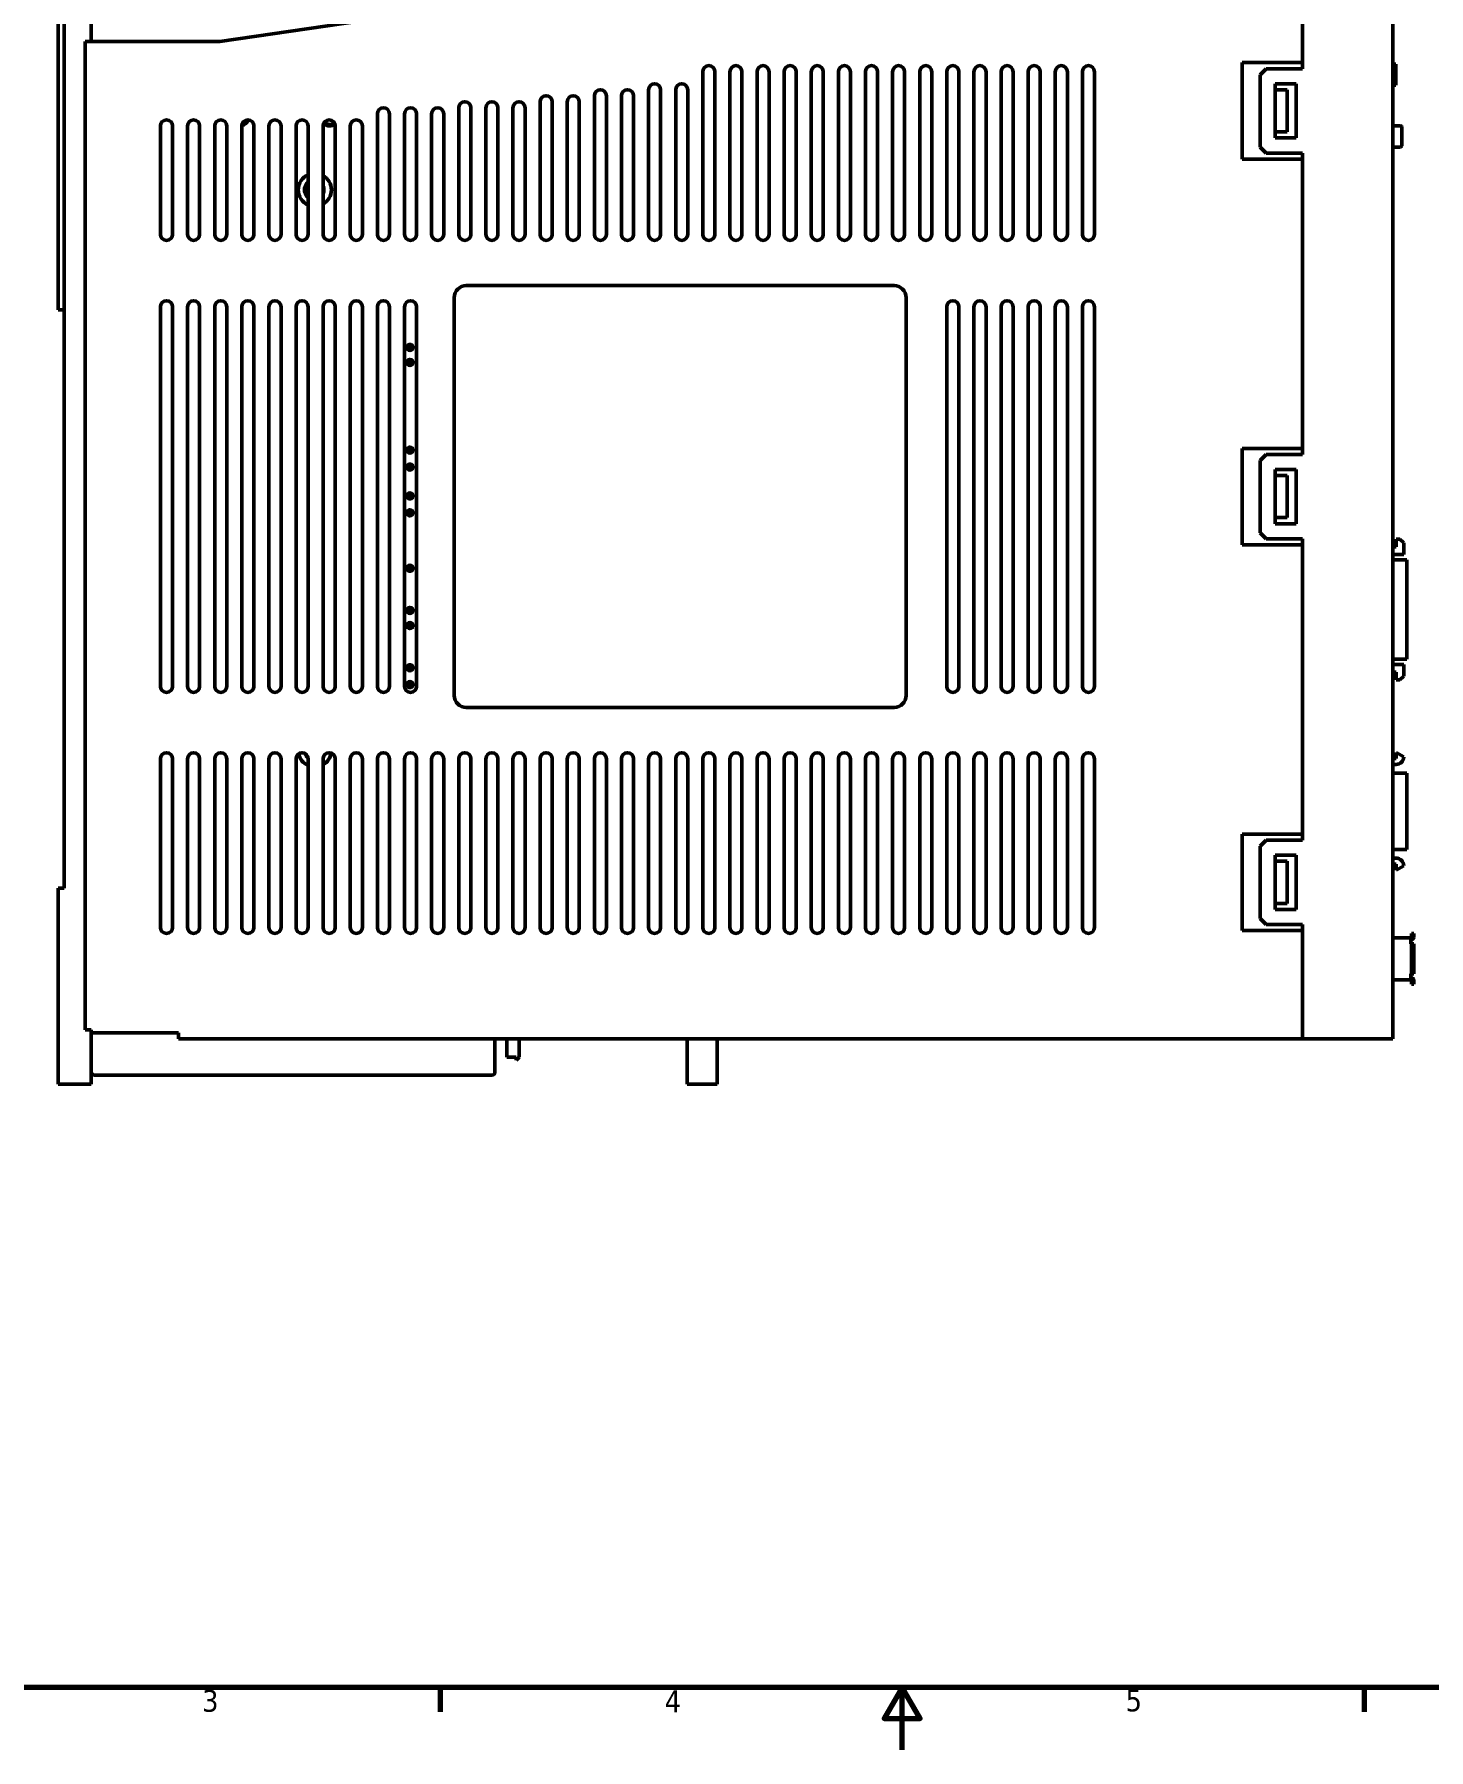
# Model space of a CAD drawing. Header units: millimetres. Extents: x 2121 to 4904, y 892 to 1933.
# Drawn here: x 2447 to 2909, y 1065 to 1634 of the extents above; entities that cross this region are included whole.
import ezdxf

# ---------------------------------------------------------------- set-up
doc = ezdxf.new("R2010")
doc.units = ezdxf.units.MM
doc.header["$LTSCALE"] = 1.8
doc.layers.add('경계(ISO)', color=7, linetype='Continuous', lineweight=70)
doc.layers.add('외형선(ISO)', color=7, linetype='Continuous', lineweight=50)
doc.styles.add('주 텍스트 (ISO)', font='')
doc.styles.get('주 텍스트 (ISO)').set_extended_font_data('Tahoma')

# ---------------------------------------------------------------- blocks, each defined once
blk = doc.blocks.new('경계 Default Border')
at = {"layer": '경계(ISO)'}
for p, q in [((222.75, 10), (222.75, 6.1)), ((371.25, 10), (371.25, 6.1))]:
    blk.add_line(p, q, dxfattribs=at)
at = {"layer": '경계(ISO)', "flags": 128}
for points in [[(10, 10), (10, 410), (584, 410), (584, 10), (10, 10)], [(297, 0), (297, 10), (294.11, 5), (299.89, 5), (297, 10)]]:
    blk.add_lwpolyline(points, dxfattribs=at)
at = {"layer": '경계(ISO)', "char_height": 3.5, "attachment_point": 7, "style": '주 텍스트 (ISO)'}
for s, insert in [('3', (184.51, 6.03)), ('4', (258.85, 6.03)), ('5', (332.9, 6.1))]:
    blk.add_mtext(s, dxfattribs=dict(at, insert=insert))

msp = doc.modelspace()

# ---------------------------------------------------------------- linework, layer by layer
at = {"layer": '외형선(ISO)'}
for p, q in [((2454.46, 1650.94), (2454.46, 1590.94)), ((2456.46, 1350.94), (2456.46, 1650.94)), ((2465.46, 1650.94), (2465.46, 1631.94)), ((2638.17, 1650.94), (2508.17, 1631.94)), ((2867.46, 1624.94), (2867.46, 1650.94)), ((2867.46, 1650.94), (2867.46, 1622.94)), ((2897.46, 1300.94), (2897.46, 1650.94)), ((2463.46, 1631.94), (2463.46, 1303.94)), ((2463.46, 1631.94), (2465.46, 1631.94)), ((2508.17, 1631.94), (2463.46, 1631.94)), ((2463.46, 1631.94), (2463.46, 1303.94)), ((2847.46, 1624.94), (2867.46, 1624.94)), ((2847.46, 1592.94), (2847.46, 1624.94)), ((2853.46, 1620.94), (2855.46, 1622.94)), ((2855.46, 1622.94), (2867.46, 1622.94)), ((2897.46, 1624.46), (2898.46, 1624.46)), ((2897.46, 1622.71), (2898.46, 1622.71)), ((2668.46, 1567.94), (2668.46, 1621.94)), ((2672.46, 1621.94), (2672.46, 1567.94)), ((2677.46, 1567.94), (2677.46, 1621.94)), ((2681.46, 1621.94), (2681.46, 1567.94)), ((2686.46, 1567.94), (2686.46, 1621.94)), ((2690.46, 1621.94), (2690.46, 1567.94)), ((2695.46, 1567.94), (2695.46, 1621.94)), ((2699.46, 1621.94), (2699.46, 1567.94)), ((2704.46, 1567.94), (2704.46, 1621.94)), ((2708.46, 1621.94), (2708.46, 1567.94)), ((2713.46, 1567.94), (2713.46, 1621.94)), ((2717.46, 1621.94), (2717.46, 1567.94)), ((2722.46, 1567.94), (2722.46, 1621.94)), ((2726.46, 1621.94), (2726.46, 1567.94)), ((2731.46, 1567.94), (2731.46, 1621.94)), ((2735.46, 1621.94), (2735.46, 1567.94)), ((2740.46, 1567.94), (2740.46, 1621.94)), ((2744.46, 1621.94), (2744.46, 1567.94)), ((2749.46, 1567.94), (2749.46, 1621.94)), ((2753.46, 1621.94), (2753.46, 1567.94)), ((2758.46, 1567.94), (2758.46, 1621.94)), ((2762.46, 1621.94), (2762.46, 1567.94)), ((2767.46, 1567.94), (2767.46, 1621.94)), ((2771.46, 1621.94), (2771.46, 1567.94)), ((2776.46, 1567.94), (2776.46, 1621.94)), ((2780.46, 1621.94), (2780.46, 1567.94)), ((2785.46, 1567.94), (2785.46, 1621.94)), ((2789.46, 1621.94), (2789.46, 1567.94)), ((2794.46, 1567.94), (2794.46, 1621.94)), ((2798.46, 1621.94), (2798.46, 1567.94)), ((2853.46, 1596.94), (2853.46, 1620.94)), ((2858.46, 1599.94), (2858.46, 1617.94)), ((2858.46, 1617.94), (2865.46, 1617.94)), ((2865.46, 1617.94), (2865.46, 1599.94)), ((2897.46, 1621.4), (2898.46, 1621.4)), ((2897.46, 1617.46), (2898.46, 1617.46)), ((2898.46, 1619.91), (2898.46, 1619.21)), ((2614.46, 1567.94), (2614.46, 1611.94)), ((2618.46, 1611.94), (2618.46, 1567.94)), ((2623.46, 1567.94), (2623.46, 1611.94)), ((2627.46, 1611.94), (2627.46, 1567.94)), ((2632.46, 1567.94), (2632.46, 1613.94)), ((2636.46, 1613.94), (2636.46, 1567.94)), ((2641.46, 1567.94), (2641.46, 1613.94)), ((2645.46, 1613.94), (2645.46, 1567.94)), ((2650.46, 1567.94), (2650.46, 1615.94)), ((2654.46, 1615.94), (2654.46, 1567.94)), ((2659.46, 1567.94), (2659.46, 1615.94)), ((2663.46, 1615.94), (2663.46, 1567.94)), ((2858.46, 1615.94), (2859.46, 1615.94)), ((2858.46, 1601.94), (2858.46, 1615.94)), ((2859.46, 1615.94), (2862.46, 1615.94)), ((2862.46, 1601.94), (2862.46, 1615.94)), ((2560.46, 1567.94), (2560.46, 1607.94)), ((2564.46, 1607.94), (2564.46, 1567.94)), ((2569.46, 1567.94), (2569.46, 1607.94)), ((2573.46, 1607.94), (2573.46, 1567.94)), ((2578.46, 1567.94), (2578.46, 1607.94)), ((2582.46, 1607.94), (2582.46, 1567.94)), ((2587.46, 1567.94), (2587.46, 1609.94)), ((2591.46, 1609.94), (2591.46, 1567.94)), ((2596.46, 1567.94), (2596.46, 1609.94)), ((2600.46, 1609.94), (2600.46, 1567.94)), ((2605.46, 1567.94), (2605.46, 1609.94)), ((2609.46, 1609.94), (2609.46, 1567.94)), ((2488.46, 1567.94), (2488.46, 1603.94)), ((2492.46, 1603.94), (2492.46, 1567.94)), ((2497.46, 1567.94), (2497.46, 1603.94)), ((2501.46, 1603.94), (2501.46, 1567.94)), ((2506.46, 1567.94), (2506.46, 1603.94)), ((2510.46, 1603.94), (2510.46, 1567.94)), ((2515.46, 1567.94), (2515.46, 1603.94)), ((2519.46, 1603.94), (2519.46, 1567.94)), ((2524.46, 1567.94), (2524.46, 1603.94)), ((2528.46, 1603.94), (2528.46, 1567.94)), ((2533.46, 1567.94), (2533.46, 1603.94)), ((2537.46, 1603.94), (2537.46, 1567.94)), ((2542.46, 1567.94), (2542.46, 1603.94)), ((2546.46, 1603.94), (2546.46, 1567.94)), ((2551.46, 1567.94), (2551.46, 1603.94)), ((2555.46, 1603.94), (2555.46, 1567.94)), ((2859.46, 1601.94), (2858.46, 1601.94)), ((2865.46, 1599.94), (2858.46, 1599.94)), ((2862.46, 1601.94), (2859.46, 1601.94)), ((2900.06, 1603.94), (2897.46, 1603.94)), ((2900.46, 1597.34), (2900.46, 1603.54)), ((2855.46, 1594.94), (2853.46, 1596.94)), ((2867.46, 1594.94), (2855.46, 1594.94)), ((2867.46, 1594.94), (2867.46, 1494.94)), ((2900.06, 1596.94), (2897.46, 1596.94)), ((2454.46, 1542.94), (2454.46, 1590.94)), ((2867.46, 1592.94), (2847.46, 1592.94)), ((2867.46, 1496.94), (2867.46, 1592.94)), ((2589.96, 1550.94), (2731.96, 1550.94)), ((2456.46, 1542.94), (2454.46, 1542.94)), ((2488.46, 1417.94), (2488.46, 1543.94)), ((2492.46, 1543.94), (2492.46, 1417.94)), ((2497.46, 1417.94), (2497.46, 1543.94)), ((2501.46, 1543.94), (2501.46, 1417.94)), ((2506.46, 1417.94), (2506.46, 1543.94)), ((2510.46, 1543.94), (2510.46, 1417.94)), ((2515.46, 1417.94), (2515.46, 1543.94)), ((2519.46, 1543.94), (2519.46, 1417.94)), ((2524.46, 1417.94), (2524.46, 1543.94)), ((2528.46, 1543.94), (2528.46, 1417.94)), ((2533.46, 1417.94), (2533.46, 1543.94)), ((2537.46, 1543.94), (2537.46, 1417.94)), ((2542.46, 1417.94), (2542.46, 1543.94)), ((2546.46, 1543.94), (2546.46, 1417.94)), ((2551.46, 1417.94), (2551.46, 1543.94)), ((2555.46, 1543.94), (2555.46, 1417.94)), ((2560.46, 1417.94), (2560.46, 1543.94)), ((2564.46, 1543.94), (2564.46, 1417.94)), ((2569.46, 1417.94), (2569.46, 1543.94)), ((2573.46, 1543.94), (2573.46, 1417.94)), ((2585.96, 1414.94), (2585.96, 1546.94)), ((2735.96, 1546.94), (2735.96, 1414.94)), ((2749.46, 1417.94), (2749.46, 1543.94)), ((2753.46, 1543.94), (2753.46, 1417.94)), ((2758.46, 1417.94), (2758.46, 1543.94)), ((2762.46, 1543.94), (2762.46, 1417.94)), ((2767.46, 1417.94), (2767.46, 1543.94)), ((2771.46, 1543.94), (2771.46, 1417.94)), ((2776.46, 1417.94), (2776.46, 1543.94)), ((2780.46, 1543.94), (2780.46, 1417.94)), ((2785.46, 1417.94), (2785.46, 1543.94)), ((2789.46, 1543.94), (2789.46, 1417.94)), ((2794.46, 1417.94), (2794.46, 1543.94)), ((2798.46, 1543.94), (2798.46, 1417.94)), ((2847.46, 1496.94), (2867.46, 1496.94)), ((2847.46, 1464.94), (2847.46, 1496.94)), ((2853.46, 1492.94), (2855.46, 1494.94)), ((2853.46, 1492.94), (2853.46, 1468.94)), ((2867.46, 1494.94), (2855.46, 1494.94)), ((2858.46, 1471.94), (2858.46, 1489.94)), ((2858.46, 1489.94), (2865.46, 1489.94)), ((2858.46, 1487.94), (2859.46, 1487.94)), ((2858.46, 1473.94), (2858.46, 1487.94)), ((2859.46, 1487.94), (2862.46, 1487.94)), ((2862.46, 1473.94), (2862.46, 1487.94)), ((2865.46, 1489.94), (2865.46, 1471.94)), ((2855.46, 1466.94), (2853.46, 1468.94)), ((2859.46, 1473.94), (2858.46, 1473.94)), ((2865.46, 1471.94), (2858.46, 1471.94)), ((2862.46, 1473.94), (2859.46, 1473.94)), ((2867.46, 1464.94), (2847.46, 1464.94)), ((2855.46, 1466.94), (2867.46, 1466.94)), ((2867.46, 1466.94), (2867.46, 1366.94)), ((2867.46, 1368.94), (2867.46, 1464.94)), ((2897.46, 1464.3), (2898.57, 1464.3)), ((2899.84, 1466.84), (2898.57, 1466.84)), ((2898.57, 1466.84), (2898.57, 1464.3)), ((2901.11, 1465.57), (2899.84, 1466.84)), ((2901.11, 1461.76), (2901.11, 1465.57)), ((2897.46, 1461.76), (2901.11, 1461.76)), ((2897.46, 1459.98), (2902.13, 1459.98)), ((2902.13, 1457.44), (2902.13, 1459.98)), ((2902.13, 1447.28), (2902.13, 1457.44)), ((2902.13, 1429.5), (2902.13, 1447.28)), ((2902.13, 1426.96), (2902.13, 1429.5)), ((2897.46, 1426.96), (2902.13, 1426.96)), ((2897.46, 1425.18), (2901.11, 1425.18)), ((2901.11, 1421.37), (2901.11, 1425.18)), ((2897.46, 1422.64), (2898.57, 1422.64)), ((2898.57, 1422.64), (2898.57, 1420.1)), ((2898.57, 1420.1), (2899.84, 1420.1)), ((2899.84, 1420.1), (2901.11, 1421.37)), ((2731.96, 1410.94), (2589.96, 1410.94)), ((2898.57, 1396.04), (2898.57, 1394.06)), ((2901.11, 1394.57), (2898.57, 1396.04)), ((2488.46, 1337.94), (2488.46, 1393.94)), ((2492.46, 1393.94), (2492.46, 1337.94)), ((2497.46, 1337.94), (2497.46, 1393.94)), ((2501.46, 1393.94), (2501.46, 1337.94)), ((2506.46, 1337.94), (2506.46, 1393.94)), ((2510.46, 1393.94), (2510.46, 1337.94)), ((2515.46, 1337.94), (2515.46, 1393.94)), ((2519.46, 1393.94), (2519.46, 1337.94)), ((2524.46, 1337.94), (2524.46, 1393.94)), ((2528.46, 1393.94), (2528.46, 1337.94)), ((2533.46, 1337.94), (2533.46, 1393.94)), ((2537.46, 1393.94), (2537.46, 1337.94)), ((2542.46, 1337.94), (2542.46, 1393.94)), ((2546.46, 1393.94), (2546.46, 1337.94)), ((2551.46, 1337.94), (2551.46, 1393.94)), ((2555.46, 1393.94), (2555.46, 1337.94)), ((2560.46, 1337.94), (2560.46, 1393.94)), ((2564.46, 1393.94), (2564.46, 1337.94)), ((2569.46, 1337.94), (2569.46, 1393.94)), ((2573.46, 1393.94), (2573.46, 1337.94)), ((2578.46, 1337.94), (2578.46, 1393.94)), ((2582.46, 1393.94), (2582.46, 1337.94)), ((2587.46, 1337.94), (2587.46, 1393.94)), ((2591.46, 1393.94), (2591.46, 1337.94)), ((2596.46, 1337.94), (2596.46, 1393.94)), ((2600.46, 1393.94), (2600.46, 1337.94)), ((2605.46, 1337.94), (2605.46, 1393.94)), ((2609.46, 1393.94), (2609.46, 1337.94)), ((2614.46, 1337.94), (2614.46, 1393.94)), ((2618.46, 1393.94), (2618.46, 1337.94)), ((2623.46, 1337.94), (2623.46, 1393.94)), ((2627.46, 1393.94), (2627.46, 1337.94)), ((2632.46, 1337.94), (2632.46, 1393.94)), ((2636.46, 1393.94), (2636.46, 1337.94)), ((2641.46, 1337.94), (2641.46, 1393.94)), ((2645.46, 1393.94), (2645.46, 1337.94)), ((2650.46, 1337.94), (2650.46, 1393.94)), ((2654.46, 1393.94), (2654.46, 1337.94)), ((2659.46, 1337.94), (2659.46, 1393.94)), ((2663.46, 1393.94), (2663.46, 1337.94)), ((2668.46, 1337.94), (2668.46, 1393.94)), ((2672.46, 1393.94), (2672.46, 1337.94)), ((2677.46, 1337.94), (2677.46, 1393.94)), ((2681.46, 1393.94), (2681.46, 1337.94)), ((2686.46, 1337.94), (2686.46, 1393.94)), ((2690.46, 1393.94), (2690.46, 1337.94)), ((2695.46, 1337.94), (2695.46, 1393.94)), ((2699.46, 1393.94), (2699.46, 1337.94)), ((2704.46, 1337.94), (2704.46, 1393.94)), ((2708.46, 1393.94), (2708.46, 1337.94)), ((2713.46, 1337.94), (2713.46, 1393.94)), ((2717.46, 1393.94), (2717.46, 1337.94)), ((2722.46, 1337.94), (2722.46, 1393.94)), ((2726.46, 1393.94), (2726.46, 1337.94)), ((2731.46, 1337.94), (2731.46, 1393.94)), ((2735.46, 1393.94), (2735.46, 1337.94)), ((2740.46, 1337.94), (2740.46, 1393.94)), ((2744.46, 1393.94), (2744.46, 1337.94)), ((2749.46, 1337.94), (2749.46, 1393.94)), ((2753.46, 1393.94), (2753.46, 1337.94)), ((2758.46, 1337.94), (2758.46, 1393.94)), ((2762.46, 1393.94), (2762.46, 1337.94)), ((2767.46, 1337.94), (2767.46, 1393.94)), ((2771.46, 1393.94), (2771.46, 1337.94)), ((2776.46, 1337.94), (2776.46, 1393.94)), ((2780.46, 1393.94), (2780.46, 1337.94)), ((2785.46, 1337.94), (2785.46, 1393.94)), ((2789.46, 1393.94), (2789.46, 1337.94)), ((2794.46, 1337.94), (2794.46, 1393.94)), ((2798.46, 1393.94), (2798.46, 1337.94)), ((2898.57, 1394.06), (2897.46, 1394.06)), ((2897.46, 1392.03), (2898.57, 1392.03)), ((2897.46, 1389.18), (2902.13, 1389.18)), ((2902.13, 1389.18), (2902.13, 1386.64)), ((2902.13, 1366.32), (2902.13, 1386.64)), ((2847.46, 1368.94), (2867.46, 1368.94)), ((2847.46, 1336.94), (2847.46, 1368.94)), ((2853.46, 1364.94), (2855.46, 1366.94)), ((2855.46, 1366.94), (2867.46, 1366.94)), ((2902.13, 1366.32), (2902.13, 1363.78)), ((2853.46, 1340.94), (2853.46, 1364.94)), ((2858.46, 1361.94), (2865.46, 1361.94)), ((2858.46, 1343.94), (2858.46, 1361.94)), ((2865.46, 1361.94), (2865.46, 1343.94)), ((2897.46, 1363.78), (2902.13, 1363.78)), ((2897.46, 1360.93), (2898.57, 1360.93)), ((2858.46, 1359.94), (2859.46, 1359.94)), ((2858.46, 1345.94), (2858.46, 1359.94)), ((2859.46, 1359.94), (2862.46, 1359.94)), ((2862.46, 1345.94), (2862.46, 1359.94)), ((2898.57, 1358.9), (2897.46, 1358.9)), ((2898.57, 1358.9), (2898.57, 1356.92)), ((2898.57, 1356.92), (2901.11, 1358.39)), ((2454.46, 1285.94), (2454.46, 1350.94)), ((2454.46, 1350.94), (2456.46, 1350.94)), ((2859.46, 1345.94), (2858.46, 1345.94)), ((2865.46, 1343.94), (2858.46, 1343.94)), ((2862.46, 1345.94), (2859.46, 1345.94)), ((2855.46, 1338.94), (2853.46, 1340.94)), ((2867.46, 1338.94), (2855.46, 1338.94)), ((2867.46, 1338.94), (2867.46, 1300.94)), ((2867.46, 1336.94), (2847.46, 1336.94)), ((2867.46, 1300.94), (2867.46, 1336.94)), ((2897.46, 1334.54), (2903.46, 1334.54)), ((2903.46, 1334.54), (2903.46, 1333.54)), ((2903.46, 1333.54), (2903.46, 1332.54)), ((2903.46, 1332.54), (2903.66, 1332.54)), ((2903.66, 1335.94), (2903.66, 1335.34)), ((2903.66, 1335.94), (2904.46, 1335.94)), ((2903.66, 1335.34), (2903.66, 1334.74)), ((2903.66, 1332.54), (2904.46, 1332.54)), ((2903.66, 1332.54), (2903.66, 1331.94)), ((2904.46, 1335.34), (2904.46, 1335.94)), ((2904.46, 1335.34), (2904.46, 1334.74)), ((2904.46, 1331.94), (2904.46, 1332.54)), ((2903.66, 1323.14), (2903.66, 1331.94)), ((2904.46, 1323.14), (2904.46, 1331.94)), ((2903.46, 1321.54), (2903.46, 1322.54)), ((2903.66, 1322.54), (2903.46, 1322.54)), ((2903.46, 1320.54), (2903.46, 1321.54)), ((2903.66, 1322.54), (2903.66, 1323.14)), ((2903.66, 1322.54), (2904.46, 1322.54)), ((2904.46, 1323.14), (2904.46, 1322.54)), ((2897.46, 1320.54), (2903.46, 1320.54)), ((2903.66, 1319.74), (2903.66, 1320.34)), ((2903.66, 1319.14), (2903.66, 1319.74)), ((2903.66, 1319.14), (2904.46, 1319.14)), ((2904.46, 1319.74), (2904.46, 1320.34)), ((2904.46, 1319.74), (2904.46, 1319.14)), ((2463.46, 1303.94), (2465.46, 1303.94)), ((2463.46, 1303.94), (2465.46, 1303.94)), ((2465.46, 1303.94), (2465.46, 1285.94)), ((2465.46, 1303.94), (2465.46, 1302.94)), ((2465.46, 1302.94), (2494.46, 1302.94)), ((2494.46, 1302.94), (2494.46, 1300.94)), ((2867.46, 1300.94), (2494.46, 1300.94)), ((2599.46, 1289.94), (2599.46, 1300.94)), ((2603.46, 1294.94), (2603.46, 1300.94)), ((2607.46, 1300.94), (2607.46, 1294.94)), ((2663.26, 1300.94), (2663.26, 1295.94)), ((2673.26, 1300.94), (2673.26, 1295.94)), ((2867.46, 1300.94), (2897.46, 1300.94)), ((2603.46, 1294.94), (2606.46, 1294.94)), ((2607.46, 1294.94), (2606.46, 1293.94)), ((2606.46, 1294.94), (2606.46, 1293.94)), ((2663.26, 1285.94), (2663.26, 1295.94)), ((2673.26, 1295.94), (2673.26, 1285.94)), ((2466.46, 1288.94), (2598.46, 1288.94)), ((2465.46, 1285.94), (2454.46, 1285.94)), ((2663.26, 1285.94), (2673.26, 1285.94))]:
    msp.add_line(p, q, dxfattribs=at)
for centre, radius in [((2571.27, 1530.44), 1), ((2571.27, 1525.44), 1), ((2571.27, 1530.44), 0.45), ((2571.27, 1525.44), 0.45), ((2571.27, 1496.34), 1), ((2571.27, 1490.74), 1), ((2571.27, 1496.34), 0.45), ((2571.27, 1490.74), 0.45), ((2571.27, 1481.14), 1), ((2571.27, 1481.14), 0.45), ((2571.27, 1475.54), 1), ((2571.27, 1475.54), 0.45), ((2571.27, 1457.14), 1), ((2571.27, 1457.14), 0.45), ((2571.27, 1443.14), 1), ((2571.27, 1443.14), 0.45), ((2571.27, 1438.14), 1), ((2571.27, 1438.14), 0.45), ((2571.27, 1424.14), 1), ((2571.27, 1424.14), 0.45), ((2571.27, 1418.54), 1), ((2571.27, 1418.54), 0.45)]:
    msp.add_circle(centre, radius, dxfattribs=at)
for centre, radius, start, end in [((2670.46, 1621.94), 2, 0, 180), ((2679.46, 1621.94), 2, 0, 180), ((2688.46, 1621.94), 2, 0, 180), ((2697.46, 1621.94), 2, 0, 180), ((2706.46, 1621.94), 2, 0, 180), ((2715.46, 1621.94), 2, 0, 180), ((2724.46, 1621.94), 2, 0, 180), ((2733.46, 1621.94), 2, 0, 180), ((2742.46, 1621.94), 2, 0, 180), ((2751.46, 1621.94), 2, 0, 180), ((2760.46, 1621.94), 2, 0, 180), ((2769.46, 1621.94), 2, 0, 180), ((2778.46, 1621.94), 2, 0, 180), ((2787.46, 1621.94), 2, 0, 180), ((2796.46, 1621.94), 2, 0, 180), ((2652.46, 1615.94), 2, 0, 180), ((2661.46, 1615.94), 2, 0, 180), ((2589.46, 1609.94), 2, 0, 180), ((2598.46, 1609.94), 2, 0, 180), ((2607.46, 1609.94), 2, 0, 180), ((2616.46, 1611.94), 2, 0, 180), ((2625.46, 1611.94), 2, 0, 180), ((2634.46, 1613.94), 2, 0, 180), ((2643.46, 1613.94), 2, 0, 180), ((2490.46, 1603.94), 2, 0, 180), ((2499.46, 1603.94), 2, 0, 180), ((2508.46, 1603.94), 2, 0, 180), ((2517.46, 1603.94), 2, 0, 180), ((2514.67, 1606.94), 3, 285.3103, 340.5211), ((2514.67, 1606.94), 2.5, 291.2147, 334.6166), ((2526.46, 1603.94), 2, 0, 180), ((2535.46, 1603.94), 2, 0, 180), ((2544.46, 1603.94), 2, 0, 180), ((2553.46, 1603.94), 2, 0, 180), ((2562.46, 1607.94), 2, 0, 180), ((2571.46, 1607.94), 2, 0, 180), ((2580.46, 1607.94), 2, 0, 180), ((2544.67, 1606.94), 3, 227.0902, 304.8749), ((2544.67, 1606.94), 2.5, 224.6691, 307.296), ((2900.06, 1603.54), 0.4, 0, 90), ((2900.06, 1597.34), 0.4, 270, 0), ((2539.67, 1582.74), 5.5, 113.6998, 246.3002), ((2539.46, 1582.74), 3.24, 128.0903, 231.9097), ((2539.67, 1582.74), 5.5, 300.4739, 59.5261), ((2539.46, 1582.74), 3.24, 337.7219, 22.2781), ((2490.46, 1567.94), 2, 180, 0), ((2499.46, 1567.94), 2, 180, 0), ((2508.46, 1567.94), 2, 180, 0), ((2517.46, 1567.94), 2, 180, 0), ((2526.46, 1567.94), 2, 180, 0), ((2535.46, 1567.94), 2, 180, 0), ((2544.46, 1567.94), 2, 180, 0), ((2553.46, 1567.94), 2, 180, 0), ((2562.46, 1567.94), 2, 180, 0), ((2571.46, 1567.94), 2, 180, 0), ((2580.46, 1567.94), 2, 180, 0), ((2589.46, 1567.94), 2, 180, 0), ((2598.46, 1567.94), 2, 180, 0), ((2607.46, 1567.94), 2, 180, 0), ((2616.46, 1567.94), 2, 180, 0), ((2625.46, 1567.94), 2, 180, 0), ((2634.46, 1567.94), 2, 180, 0), ((2643.46, 1567.94), 2, 180, 0), ((2652.46, 1567.94), 2, 180, 0), ((2661.46, 1567.94), 2, 180, 0), ((2670.46, 1567.94), 2, 180, 0), ((2679.46, 1567.94), 2, 180, 0), ((2688.46, 1567.94), 2, 180, 0), ((2697.46, 1567.94), 2, 180, 0), ((2706.46, 1567.94), 2, 180, 0), ((2715.46, 1567.94), 2, 180, 0), ((2724.46, 1567.94), 2, 180, 0), ((2733.46, 1567.94), 2, 180, 0), ((2742.46, 1567.94), 2, 180, 0), ((2751.46, 1567.94), 2, 180, 0), ((2760.46, 1567.94), 2, 180, 0), ((2769.46, 1567.94), 2, 180, 0), ((2778.46, 1567.94), 2, 180, 0), ((2787.46, 1567.94), 2, 180, 0), ((2796.46, 1567.94), 2, 180, 0), ((2589.96, 1546.94), 4, 90, 180), ((2731.96, 1546.94), 4, 0, 90), ((2490.46, 1543.94), 2, 0, 180), ((2499.46, 1543.94), 2, 0, 180), ((2508.46, 1543.94), 2, 0, 180), ((2517.46, 1543.94), 2, 0, 180), ((2526.46, 1543.94), 2, 0, 180), ((2535.46, 1543.94), 2, 0, 180), ((2544.46, 1543.94), 2, 0, 180), ((2553.46, 1543.94), 2, 0, 180), ((2562.46, 1543.94), 2, 0, 180), ((2571.46, 1543.94), 2, 0, 180), ((2751.46, 1543.94), 2, 0, 180), ((2760.46, 1543.94), 2, 0, 180), ((2769.46, 1543.94), 2, 0, 180), ((2778.46, 1543.94), 2, 0, 180), ((2787.46, 1543.94), 2, 0, 180), ((2796.46, 1543.94), 2, 0, 180), ((2490.46, 1417.94), 2, 180, 0), ((2499.46, 1417.94), 2, 180, 0), ((2508.46, 1417.94), 2, 180, 0), ((2517.46, 1417.94), 2, 180, 0), ((2526.46, 1417.94), 2, 180, 0), ((2535.46, 1417.94), 2, 180, 0), ((2544.46, 1417.94), 2, 180, 0), ((2553.46, 1417.94), 2, 180, 0), ((2562.46, 1417.94), 2, 180, 0), ((2571.46, 1417.94), 2, 180, 0), ((2751.46, 1417.94), 2, 180, 0), ((2760.46, 1417.94), 2, 180, 0), ((2769.46, 1417.94), 2, 180, 0), ((2778.46, 1417.94), 2, 180, 0), ((2787.46, 1417.94), 2, 180, 0), ((2796.46, 1417.94), 2, 180, 0), ((2589.96, 1414.94), 4, 180, 270), ((2731.96, 1414.94), 4, 270, 0), ((2490.46, 1393.94), 2, 0, 180), ((2499.46, 1393.94), 2, 0, 180), ((2508.46, 1393.94), 2, 0, 180), ((2517.46, 1393.94), 2, 0, 180), ((2526.46, 1393.94), 2, 0, 180), ((2535.46, 1393.94), 2, 0, 180), ((2539.67, 1396.74), 5.5, 192.3118, 246.3002), ((2539.46, 1396.74), 3.24, 198.4625, 231.5215), ((2544.46, 1393.94), 2, 0, 180), ((2539.67, 1396.74), 5.5, 300.4739, 350.5419), ((2553.46, 1393.94), 2, 0, 180), ((2562.46, 1393.94), 2, 0, 180), ((2571.46, 1393.94), 2, 0, 180), ((2580.46, 1393.94), 2, 0, 180), ((2589.46, 1393.94), 2, 0, 180), ((2598.46, 1393.94), 2, 0, 180), ((2607.46, 1393.94), 2, 0, 180), ((2616.46, 1393.94), 2, 0, 180), ((2625.46, 1393.94), 2, 0, 180), ((2634.46, 1393.94), 2, 0, 180), ((2643.46, 1393.94), 2, 0, 180), ((2652.46, 1393.94), 2, 0, 180), ((2661.46, 1393.94), 2, 0, 180), ((2670.46, 1393.94), 2, 0, 180), ((2679.46, 1393.94), 2, 0, 180), ((2688.46, 1393.94), 2, 0, 180), ((2697.46, 1393.94), 2, 0, 180), ((2706.46, 1393.94), 2, 0, 180), ((2715.46, 1393.94), 2, 0, 180), ((2724.46, 1393.94), 2, 0, 180), ((2733.46, 1393.94), 2, 0, 180), ((2742.46, 1393.94), 2, 0, 180), ((2751.46, 1393.94), 2, 0, 180), ((2760.46, 1393.94), 2, 0, 180), ((2769.46, 1393.94), 2, 0, 180), ((2778.46, 1393.94), 2, 0, 180), ((2787.46, 1393.94), 2, 0, 180), ((2796.46, 1393.94), 2, 0, 180), ((2898.57, 1394.57), 2.54, 270, 0), ((2898.57, 1358.39), 2.54, 0, 90), ((2490.46, 1337.94), 2, 180, 0), ((2499.46, 1337.94), 2, 180, 0), ((2508.46, 1337.94), 2, 180, 0), ((2517.46, 1337.94), 2, 180, 0), ((2526.46, 1337.94), 2, 180, 0), ((2535.46, 1337.94), 2, 180, 0), ((2544.46, 1337.94), 2, 180, 0), ((2553.46, 1337.94), 2, 180, 0), ((2562.46, 1337.94), 2, 180, 0), ((2571.46, 1337.94), 2, 180, 0), ((2580.46, 1337.94), 2, 180, 0), ((2589.46, 1337.94), 2, 180, 0), ((2598.46, 1337.94), 2, 180, 0), ((2607.46, 1337.94), 2, 180, 0), ((2616.46, 1337.94), 2, 180, 0), ((2625.46, 1337.94), 2, 180, 0), ((2634.46, 1337.94), 2, 180, 0), ((2643.46, 1337.94), 2, 180, 0), ((2652.46, 1337.94), 2, 180, 0), ((2661.46, 1337.94), 2, 180, 0), ((2670.46, 1337.94), 2, 180, 0), ((2679.46, 1337.94), 2, 180, 0), ((2688.46, 1337.94), 2, 180, 0), ((2697.46, 1337.94), 2, 180, 0), ((2706.46, 1337.94), 2, 180, 0), ((2715.46, 1337.94), 2, 180, 0), ((2724.46, 1337.94), 2, 180, 0), ((2733.46, 1337.94), 2, 180, 0), ((2742.46, 1337.94), 2, 180, 0), ((2751.46, 1337.94), 2, 180, 0), ((2760.46, 1337.94), 2, 180, 0), ((2769.46, 1337.94), 2, 180, 0), ((2778.46, 1337.94), 2, 180, 0), ((2787.46, 1337.94), 2, 180, 0), ((2796.46, 1337.94), 2, 180, 0), ((2903.46, 1334.74), 0.2, 270, 0), ((2903.46, 1334.74), 1, 270, 0), ((2903.46, 1320.34), 1, 0, 90), ((2903.46, 1320.34), 0.2, 0, 90), ((2466.46, 1289.94), 1, 180, 270), ((2598.46, 1289.94), 1, 270, 0)]:
    msp.add_arc(centre, radius, start, end, dxfattribs=at)
for points, knots in [([(2898.46, 1624.46), (2898.46, 1624.46), (2898.46, 1624.44), (2898.46, 1624.33), (2898.46, 1624.26), (2898.46, 1624.06), (2898.46, 1623.92), (2898.46, 1623.39), (2898.46, 1623.05), (2898.46, 1622.71)], [-0.2492526, -0.2492526, -0.2492526, -0.2492526, -0.1695753, -0.1695753, -0.1037794, -0.1037794, -0.0540017, -0.0540017, 0, 0, 0, 0]), ([(2898.46, 1622.71), (2898.46, 1622.65), (2898.46, 1622.6), (2898.46, 1622.47), (2898.46, 1622.4), (2898.46, 1622.33)], [-0.01923036, -0.01923036, -0.01923036, -0.01923036, -0.01013747, -0.01013747, 0, 0, 0, 0]), ([(2898.46, 1622.33), (2898.46, 1622.24), (2898.46, 1622.15), (2898.46, 1621.98), (2898.46, 1621.89), (2898.46, 1621.66), (2898.46, 1621.52), (2898.46, 1621.4)], [-0.05306697, -0.05306697, -0.05306697, -0.05306697, -0.03943906, -0.03943906, -0.02626191, -0.02626191, 0, 0, 0, 0]), ([(2898.46, 1621.4), (2898.46, 1621.34), (2898.46, 1621.27), (2898.46, 1621.08), (2898.46, 1620.97), (2898.46, 1620.58), (2898.46, 1620.25), (2898.46, 1619.91)], [-0.100957, -0.100957, -0.100957, -0.100957, -0.0772493, -0.0772493, -0.0533747, -0.0533747, 0, 0, 0, 0]), ([(2898.46, 1619.21), (2898.46, 1619.15), (2898.46, 1619.09), (2898.46, 1618.96), (2898.46, 1618.9), (2898.46, 1618.83)], [-0.01927353, -0.01927353, -0.01927353, -0.01927353, -0.00987909, -0.00987909, 0, 0, 0, 0]), ([(2898.46, 1618.83), (2898.46, 1618.66), (2898.46, 1618.5), (2898.46, 1618.19), (2898.46, 1618.06), (2898.46, 1617.84), (2898.46, 1617.7), (2898.46, 1617.5), (2898.46, 1617.46), (2898.46, 1617.46)], [-0.1709096, -0.1709096, -0.1709096, -0.1709096, -0.125717, -0.125717, -0.0805637, -0.0805637, -0.0399393, -0.0399393, 0, 0, 0, 0])]:
    msp.add_open_spline(points, degree=3, knots=knots, dxfattribs=at)

# ---------------------------------------------------------------- block references
at = {"xscale": 2.0655, "yscale": 2.0655, "zscale": 2.0655}
msp.add_blockref('경계 Default Border', (2121.18, 1065.06), dxfattribs=at)

doc.saveas('drawing.dxf')
